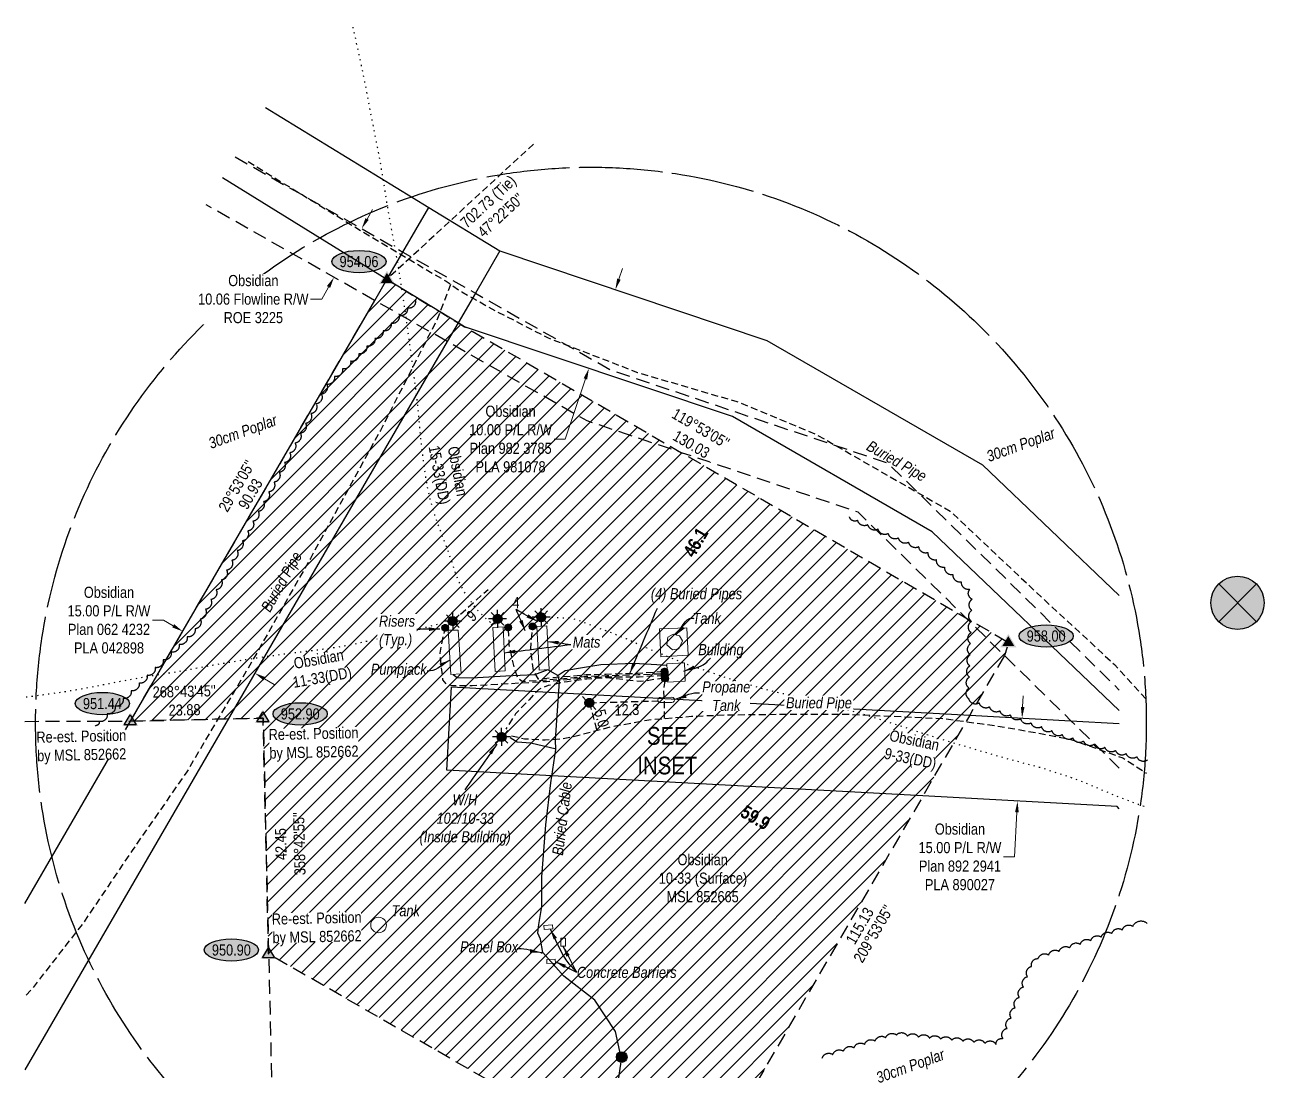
# Model space of a CAD drawing. Extents: x 605913 to 608337, y 5892047 to 5896223.
# Drawn here: x 605935 to 607050, y 5892806 to 5893747 of the extents above; entities that cross this region are included whole.
import ezdxf
from ezdxf.enums import TextEntityAlignment as Align

# ---------------------------------------------------------------- set-up
doc = ezdxf.new("R2010")
doc.units = 0
doc.header["$LTSCALE"] = 5
doc.header["$PDSIZE"] = 5
for name, pattern in [('0', [1, 1, 0]), ('foc-ACCESSROAD', [3.75, 2.5, -1.25]), ('foc-BUFFER', [16.75, 15, -1.75]), ('foc-DOT', [1, 0.2, -0.8]), ('foc-TIELINE', [1.875, 1.25, -0.625]), ('POWERLINE5', [7.8, 2.4, -0.6, 0.6, -0.6, 0.6, -0.6, 2.4]), ('UG_PIPE', [1.875, 1.25, -0.625])]:
    doc.linetypes.add(name, pattern=pattern)
doc.layers.get('Defpoints').update_dxf_attribs({"color": 9})
for name, color, linetype in [('ABADATA-DRILL', 8, 'foc-DOT'), ('ABADATA-DRILL-T', 8, 'Continuous'), ('AS-CABLE', 224, 'foc-CABLE'), ('AS-PIPE-UG', 44, 'UG_PIPE'), ('AS-PIPE-UG-T', 44, 'Continuous'), ('AS-POWER', 104, 'foc-POWER'), ('AS-POWER-EXISTING', 72, 'POWERLINE5'), ('AS-SYMBOL', 7, 'Continuous'), ('AUX-BUFFER', 7, 'foc-BUFFER'), ('C-AR', 13, 'foc-ACCESSROAD'), ('C-RW', 13, 'Continuous'), ('C-WS', 13, 'foc-ACCESSROAD'), ('C-WS-S', 13, 'Continuous'), ('DETAIL-T', 7, 'Continuous'), ('L-BD', 7, 'Continuous'), ('L-MON', 1, 'Continuous'), ('L-TIE', 7, 'foc-TIELINE'), ('P-ELEVATION', 7, 'Continuous'), ('P-PROPOSED-EXISTING-H', 59, 'Continuous'), ('T-BUSH', 110, '0'), ('T-BUSH-T', 110, 'Continuous'), ('T-TIE', 201, 'foc-TIELINE')]:
    doc.layers.add(name, color=color, linetype=linetype)
for name, color, linetype, lineweight in [('AS-GENERAL', 48, 'Continuous', 18), ('C-AR-T', 13, 'Continuous', 9), ('C-RW-T', 13, 'Continuous', 9), ('T-TEXT', 48, 'Continuous', 18), ('T-TIE-T', 201, 'Continuous', 18)]:
    doc.layers.add(name, color=color, linetype=linetype, lineweight=lineweight)
doc.styles.add('80', font='ARIALN.TTF', dxfattribs={"height": 10})
doc.styles.add('80CG', font='ARIALN.TTF', dxfattribs={"height": 10})
doc.styles.add('80L', font='ARIALN.TTF', dxfattribs={"height": 10})
doc.styles.add('80LS', font='ARIALNI.TTF', dxfattribs={"height": 10})
doc.styles.add('BOLD', font='ARIALNB.TTF')
doc.styles.add('foc-LtypeFont', font='ARIALN.TTF', dxfattribs={"height": 7.35})
doc.linetypes.add('foc-CABLE', pattern='A,2,-1,["C",foc-LtypeFont,S=0.2,R=0,X=-0.625,Y=-0.75],-1.24,8', length=12.24)
doc.linetypes.add('foc-POWER', pattern='A,6,-1,["P",foc-LtypeFont,S=0.2,R=0,X=-0.625,Y=-0.75],-1.24,4', length=12.24)
doc.dimstyles.new('Compass 5 000', dxfattribs={"dimscale": 5, "dimtxt": 9, "dimasz": 2, "dimexe": 0.2, "dimexo": 0.0625, "dimgap": 0.5, "dimtad": 0, "dimtih": 1, "dimtoh": 1, "dimzin": 0, "dimdsep": 46, "dimtxsty": '80CG', "dimcen": 0.1, "dimse1": 1, "dimse2": 1, "dimclrd": 256, "dimclrt": 256, "dimaunit": 1, "dimadec": 4, "dimazin": 0, "dimtfac": 0.06, "dimtofl": 0, "dimtmove": 0, "dimatfit": 1, "dimfxl": 0.2, "dimtolj": 1, "dimtzin": 0, "dimlwd": -1, "dimarcsym": 0})

# ---------------------------------------------------------------- blocks, each defined once
blk = doc.blocks.new('POWERPOLE')
h = blk.add_hatch(color=255)
edge = h.paths.add_edge_path()
edge.add_arc((0, 0), 0.96, 0, 360)
at = {"linetype": 'Continuous'}
for p, q in [((0.679, -0.679), (-0.679, 0.679)), ((-0.679, -0.679), (0.679, 0.679))]:
    blk.add_line(p, q, dxfattribs=at)
blk.add_circle((0, 0), 0.96, dxfattribs=at)
blk = doc.blocks.new('*D73')
at = {"layer": 'C-AR-T', "transparency": 16777216}
for p, q in [((606243, 5893572.4), (606247.9, 5893581.1)), ((606208.3, 5893511.2), (606202.1, 5893500.3)), ((606202.1, 5893500.3), (606192.1, 5893500.3))]:
    blk.add_line(p, q, dxfattribs=at)
for points in [[(606241.5, 5893573.2), (606244.4, 5893571.6), (606238.1, 5893563.7)], [(606206.8, 5893512.1), (606209.7, 5893510.4), (606213.2, 5893519.9)]]:
    blk.add_solid(points, dxfattribs=at)
at = {"layer": 'Defpoints', "color": 0, "transparency": 16777216}
for p in [(606213.4, 5893577.7), (606188.6, 5893533.9), (606213.2, 5893519.9)]:
    blk.add_point(p, dxfattribs=at)
at = {"layer": 'C-AR-T', "transparency": 16777216, "insert": (606140.6, 5893500.3), "char_height": 10, "attachment_point": 5, "style": '80CG', "bg_fill": 3, "box_fill_scale": 1.1, "bg_fill_color": 256, "bg_fill_true_color": 13158600, "bg_fill_transparency": 0}
blk.add_mtext('\\A1;Obsidian\\P10.06 Flowline R/W\\PROE 3225', dxfattribs=at)
blk = doc.blocks.new('*D70')
at = {"layer": 'C-RW-T', "transparency": 16777216}
for p, q in [((606059.8, 5893211.5), (606049.8, 5893211.5)), ((606068.5, 5893206.4), (606059.8, 5893211.5)), ((606150.6, 5893158.8), (606159.3, 5893153.7))]:
    blk.add_line(p, q, dxfattribs=at)
for points in [[(606069.3, 5893207.9), (606067.6, 5893205), (606077.1, 5893201.4)], [(606151.5, 5893160.2), (606149.8, 5893157.3), (606142, 5893163.8)]]:
    blk.add_solid(points, dxfattribs=at)
at = {"layer": 'Defpoints', "color": 0, "transparency": 16777216}
for p in [(606077.1, 5893201.4), (606072.2, 5893192.9), (606137, 5893155.3)]:
    blk.add_point(p, dxfattribs=at)
at = {"layer": 'C-RW-T', "transparency": 16777216, "insert": (606010.7, 5893211.5), "char_height": 10, "attachment_point": 5, "style": '80CG'}
blk.add_mtext('\\A1;Obsidian\\P15.00 P/L R/W\\PPlan 062 4232\\PPLA 042898', dxfattribs=at)
blk = doc.blocks.new('*D74')
at = {"layer": 'C-RW-T', "transparency": 16777216}
for p, q in [((606469.6, 5893518.3), (606472.8, 5893527.8)), ((606439.4, 5893428.5), (606421.2, 5893374.4)), ((606421.2, 5893374.4), (606411.2, 5893374.4))]:
    blk.add_line(p, q, dxfattribs=at)
for points in [[(606468, 5893518.8), (606471.2, 5893517.8), (606466.4, 5893508.8)], [(606437.8, 5893429.1), (606441, 5893428), (606442.6, 5893438)]]:
    blk.add_solid(points, dxfattribs=at)
at = {"layer": 'Defpoints', "color": 0, "transparency": 16777216}
for p in [(606466.4, 5893508.8), (606502.5, 5893496.7), (606478.6, 5893425.9)]:
    blk.add_point(p, dxfattribs=at)
at = {"layer": 'C-RW-T', "transparency": 16777216, "insert": (606372.1, 5893374.4), "char_height": 10, "attachment_point": 5, "style": '80CG'}
blk.add_mtext('\\A1;Obsidian\\P10.00 P/L R/W\\PPlan 982 3785\\PPLA 981078', dxfattribs=at)
blk = doc.blocks.new('*D75')
at = {"layer": 'C-RW-T', "transparency": 16777216}
for p, q in [((606832.9, 5893133.4), (606833.5, 5893143.4)), ((606827.7, 5893038.7), (606825.6, 5892998.5)), ((606825.6, 5892998.5), (606815.6, 5892998.5))]:
    blk.add_line(p, q, dxfattribs=at)
for points in [[(606831.3, 5893133.5), (606834.6, 5893133.3), (606832.4, 5893123.4)], [(606826.1, 5893038.8), (606829.4, 5893038.6), (606828.3, 5893048.7)]]:
    blk.add_solid(points, dxfattribs=at)
at = {"layer": 'Defpoints', "color": 0, "transparency": 16777216}
for p in [(606817.8, 5893124.2), (606813.7, 5893049.5), (606828.3, 5893048.7)]:
    blk.add_point(p, dxfattribs=at)
at = {"layer": 'C-RW-T', "transparency": 16777216, "insert": (606776.5, 5892998.5), "char_height": 10, "attachment_point": 5, "style": '80CG'}
blk.add_mtext('\\A1;Obsidian\\P15.00 P/L R/W\\PPlan 892 2941\\PPLA 890027', dxfattribs=at)
blk = doc.blocks.new('RISER')
h = blk.add_hatch(color=255)
h.dxf.hatch_style = 1
edge = h.paths.add_edge_path()
edge.add_arc((0, 0), 0.7, 0, 360)
blk.add_hatch(color=48).paths.add_polyline_path([(0.58, -0.15), (-0.58, -0.15, 0.774597)])
at = {"color": 48}
blk.add_line((-0.58, -0.15), (0.58, -0.15), dxfattribs=at)
blk.add_circle((0, 0), 0.6, dxfattribs=at)
blk = doc.blocks.new('GAS')
h = blk.add_hatch(color=255)
h.dxf.hatch_style = 1
edge = h.paths.add_edge_path()
edge.add_arc((0, 0), 0.9, 0, 360)
for p, q in [((-0.81, 0), (-1.62, 0)), ((-0.57, 0.57), (-1.14, 1.14)), ((0, 0.81), (0, 1.62)), ((0.57, 0.57), (1.14, 1.14)), ((1.62, 0), (0.81, 0)), ((-0.57, -0.57), (-1.14, -1.14)), ((0, -0.81), (0, -1.62)), ((1.14, -1.14), (0.57, -0.57))]:
    blk.add_line(p, q)
blk.add_circle((0, 0), 0.8)
blk = doc.blocks.new('TRIA')
blk.add_hatch(color=255).paths.add_polyline_path([(-0.04, 1.52), (-1.47, -0.87), (1.39, -0.87)])
blk = doc.blocks.new('TRIAA')
blk.add_blockref('TRIA', (0, 0))
blk = doc.blocks.new('TRIB')
at = {"color": 1}
blk.add_lwpolyline([(-1.12, -0.67), (-0.04, 1.13), (1.04, -0.67)], close=True, dxfattribs=at)
blk = doc.blocks.new('TRIBB')
blk.add_blockref('TRIB', (0, 0))
blk = doc.blocks.new('TRICC')
for name in ['TRIAA', 'TRIBB']:
    blk.add_blockref(name, (0, 0))
blk = doc.blocks.new('plspike')
blk.add_blockref('TRICC', (0, 0))
blk = doc.blocks.new('STRIA')
blk.add_hatch(color=255).paths.add_polyline_path([(-0.04, 1.52), (-1.47, -0.87), (1.39, -0.87)])
blk = doc.blocks.new('STRIAA')
blk.add_blockref('STRIA', (0, 0))
blk = doc.blocks.new('STRIB')
at = {"color": 1}
blk.add_solid([(-1.12, -0.67), (-0.04, 1.13), (1.04, -0.67)], dxfattribs=at)
blk = doc.blocks.new('STRIBB')
blk.add_blockref('STRIB', (0, 0))
blk = doc.blocks.new('STRICC')
for name in ['STRIAA', 'STRIBB']:
    blk.add_blockref(name, (0, 0))
blk = doc.blocks.new('fdspike')
blk.add_blockref('STRICC', (0, 0))
blk = doc.blocks.new('we')
at = {"layer": 'P-ELEVATION'}
h = blk.add_hatch(color=111, dxfattribs=at)
h.dxf.hatch_style = 1
edge = h.paths.add_edge_path()
edge.add_ellipse((0, 0), major_axis=(-24.4, 0), ratio=0.410256, start_angle=0, end_angle=360)
at = {"layer": 'P-ELEVATION', "color": 7, "flags": 128}
blk.add_lwpolyline([(0, 0, 12.5, 0, 0), (-12.4, -6.4, 0, 0, 0)], format="xyseb", dxfattribs=at)
at = {"layer": 'P-ELEVATION', "color": 7}
blk.add_ellipse((0, 0), major_axis=(-24.4, 0), ratio=0.410256, dxfattribs=at)
at = {"layer": 'P-ELEVATION', "style": '80'}
blk.add_attdef('ELEVATION', text='', height=10, dxfattribs=at).set_placement((0, 0), align=Align.MIDDLE_CENTER)
blk = doc.blocks.new('WC')
at = {"layer": 'L-MON'}
h = blk.add_hatch(color=255, dxfattribs=at)
h.dxf.hatch_style = 1
edge = h.paths.add_edge_path()
edge.add_arc((0, 0), 0.9, 0, 360)
at = {"layer": 'L-MON', "color": 240, "flags": 128}
for points in [[(-0.62, 0.5), (-1.23, 1.12)], [(0.52, 0.61), (1.13, 1.21)], [(-1.18, -1.18), (-0.56, -0.57)], [(1.16, -1.18), (0.56, -0.57)]]:
    blk.add_lwpolyline(points, dxfattribs=at)
at = {"layer": 'L-MON', "color": 240}
for radius in [0.8, 0.373]:
    blk.add_circle((0, 0), radius, dxfattribs=at)

msp = doc.modelspace()

# ---------------------------------------------------------------- hatches: boundary and pattern name
at = {"layer": 'P-PROPOSED-EXISTING-H'}
h = msp.add_hatch(dxfattribs=at)
h.set_pattern_fill('ANSI31', color=256, scale=3.5, style=0)
h.set_pattern_definition([(45, (-1714.735, 3159.097), (-7.857724106, 7.857724106), [])])
h.paths.add_polyline_path([(606435.642, 5892749.403), (606533.677, 5892692.498), (606743.102, 5893053.32), (606785.275, 5893125.979), (606816.47, 5893179.723), (606822.474, 5893190.07), (606781.795, 5893213.679), (606526.029, 5893362.138), (606330.636, 5893475.531), (606324.871, 5893478.9), (606260.859, 5893518.014), (606249.905, 5893499.132), (606030.102, 5893120.663), (606149.397, 5893123.348), (606154.337, 5892911.193)])

# ---------------------------------------------------------------- linework, layer by layer
at = {"layer": 'ABADATA-DRILL', "flags": 128}
for points in [[(606361.131, 5893212.307), (606361.131, 5893212.307), (606360.61, 5893210.995), (606360.235, 5893209.886), (606359.899, 5893209.228), (606359.656, 5893208.923), (606358.72, 5893208.302), (606357.325, 5893208.021), (606355.515, 5893208.48), (606353.433, 5893209.884), (606350.984, 5893212.03), (606348.075, 5893214.665), (606344.802, 5893217.893), (606341.313, 5893221.816), (606337.506, 5893226.582), (606333.529, 5893232.194), (606329.482, 5893238.705), (606325.768, 5893245.975), (606322.696, 5893253.658), (606320.122, 5893261.402), (606317.443, 5893269.394), (606314.354, 5893277.777), (606311.055, 5893286.655), (606307.441, 5893296.177), (606303.866, 5893306.199), (606300.679, 5893316.731), (606297.979, 5893327.873), (606295.973, 5893339.331), (606294.26, 5893351.046), (606292.684, 5893363.363), (606291.196, 5893376.233), (606289.999, 5893389.46), (606288.745, 5893403.035), (606287.193, 5893416.554), (606285.389, 5893430.117), (606281.668, 5893457.841), (606279.748, 5893472.101), (606277.728, 5893486.41), (606273.488, 5893514.922), (606271.447, 5893527.929), (606266.552, 5893554.477), (606261.684, 5893582.024), (606257.307, 5893609.984), (606252.457, 5893636.782), (606247.164, 5893663.22), (606242.285, 5893689.067), (606237.22, 5893714.26), (606231.606, 5893739.391), (606229.87, 5893747.135)], [(606320.106, 5893210.157), (606320.106, 5893210.157), (606319.945, 5893210.654), (606319.688, 5893210.998), (606319.435, 5893211.093), (606319.184, 5893211.137), (606318.188, 5893210.965), (606316.446, 5893210.575), (606313.811, 5893209.866), (606310.382, 5893208.89), (606306.359, 5893207.649), (606301.687, 5893206.344), (606296.614, 5893205.081), (606291.095, 5893203.657), (606285.079, 5893202.022), (606278.369, 5893200.171), (606271.058, 5893198.357), (606263.046, 5893196.578), (606254.632, 5893194.889), (606245.871, 5893193.042), (606236.813, 5893191.039), (606227.158, 5893188.923), (606216.498, 5893187.034), (606205.03, 5893185.477), (606192.962, 5893183.907), (606180.593, 5893182.379), (606167.825, 5893180.793), (606154.613, 5893178.948), (606141.153, 5893176.996), (606127.448, 5893174.838), (606113.448, 5893172.475), (606098.902, 5893169.899), (606084.26, 5893167.12), (606069.165, 5893164.482), (606053.667, 5893161.985), (606037.374, 5893159.27), (606020.788, 5893156.248), (606003.409, 5893152.858), (605985.732, 5893149.412), (605967.343, 5893146.45), (605948.847, 5893143.835), (605934.931, 5893141.911)], [(606399.107, 5893213.958), (606399.107, 5893213.958), (606400.05, 5893214.279), (606400.797, 5893214.446), (606401.446, 5893214.461), (606401.896, 5893214.471), (606403.746, 5893214.512), (606406.297, 5893214.469), (606409.904, 5893214.2), (606414.413, 5893213.851), (606419.468, 5893213.713), (606424.874, 5893213.485), (606430.398, 5893212.458), (606436.094, 5893210.485), (606442.101, 5893208.019), (606447.954, 5893205.699), (606453.905, 5893203.482), (606460.76, 5893201.084), (606476.001, 5893194.974), (606501.713, 5893183.546), (606531.738, 5893171.616), (606565.909, 5893159.877), (606601.204, 5893149.314), (606633.431, 5893141.783), (606666.416, 5893133.869), (606702.57, 5893122.925), (606739.848, 5893110.906), (606777.421, 5893099.144), (606815.079, 5893088.033), (606850.046, 5893078.714), (606882.947, 5893067.847), (606917.331, 5893053.313), (606944.521, 5893043.136)]]:
    msp.add_lwpolyline(points, dxfattribs=at)
at = {"layer": 'AS-CABLE', "flags": 128}
for points in [[(606414.882, 5893161.958), (606421.082, 5893166.273), (606431.317, 5893168.123), (606453.332, 5893171.623), (606482.957, 5893172.943), (606503.677, 5893171.613), (606512.232, 5893170.968)], [(606398.962, 5892924.643), (606396.497, 5892929.803), (606397.477, 5892937.553), (606400.222, 5892953.918), (606400.122, 5892980.443), (606403.682, 5893027.258), (606408.362, 5893065.273), (606412.977, 5893095.233), (606412.667, 5893103.973), (606416.172, 5893156.458), (606414.752, 5893161.823), (606405.527, 5893166.698), (606393.732, 5893162.398), (606367.712, 5893160.983), (606337.307, 5893159.198), (606323.902, 5893159.508), (606320.522, 5893162.248)], [(606413.022, 5893095.478), (606390.252, 5893100.753), (606378.077, 5893101.778), (606371.697, 5893105.613)], [(606401.262, 5892912.483), (606398.962, 5892924.643)], [(606471.462, 5892819.273), (606466.467, 5892841.548), (606448.042, 5892869.558), (606420.112, 5892891.233), (606401.262, 5892912.483)]]:
    msp.add_lwpolyline(points, dxfattribs=at)
at = {"layer": 'AS-GENERAL', "flags": 128}
for points in [[(606367.302, 5893165.798), (606358.087, 5893165.358), (606356.277, 5893204.933), (606365.297, 5893205.468)], [(606395.667, 5893205.848), (606404.582, 5893206.468), (606406.842, 5893167.078), (606397.722, 5893166.473)], [(606506.189, 5893203.732), (606530.733, 5893204.701), (606531.999, 5893180.109), (606507.213, 5893178.58)], [(606327.487, 5893163.318), (606318.447, 5893162.748), (606316.027, 5893202.473), (606324.982, 5893202.588)], [(606513.682, 5893196.143), (606512.692, 5893189.283), (606517.722, 5893184.773), (606523.522, 5893185.703), (606526.787, 5893192.923), (606524.162, 5893197.393), (606518.337, 5893198.928)], [(606512.822, 5893172.073), (606513.672, 5893155.813), (606529.352, 5893156.613), (606528.487, 5893173.043)]]:
    msp.add_lwpolyline(points, close=True, dxfattribs=at)
msp.add_lwpolyline([(606517.281, 5893142.15, -1.01432904), (606517.264, 5893137.358), (606506.723, 5893137.277, -0.95907293), (606507.031, 5893142.056)], format="xyb", close=True, dxfattribs=at)
at = {"layer": 'AS-GENERAL'}
for points in [[(606402.078, 5892936.941), (606409.813, 5892937.479), (606410.107, 5892933.949), (606402.242, 5892933.281)], [(606417.342, 5892925.431), (606421.499, 5892925.431), (606421.499, 5892918.348), (606417.342, 5892918.348)], [(606399.561, 5892912.654), (606400.394, 5892912.654), (606400.394, 5892912.012), (606399.561, 5892912.012)], [(606404.698, 5892906.155), (606412.115, 5892906.541), (606412.415, 5892902.984), (606404.753, 5892902.585)]]:
    msp.add_lwpolyline(points, close=True, dxfattribs=at)
msp.add_circle((606253.269, 5892937.245), 7.035, dxfattribs=at)
at = {"layer": 'AS-PIPE-UG', "flags": 128}
for points in [[(606135.936, 5893624.201), (606161.942, 5893608.053), (606238.872, 5893561.068), (606314.152, 5893516.403), (606318.062, 5893513.733), (606328.192, 5893506.838), (606358.122, 5893490.033), (606405.397, 5893465.693), (606486.402, 5893434.368), (606575.822, 5893408.163), (606646.802, 5893378.788), (606767.777, 5893309.528), (606856.482, 5893225.973), (606915.677, 5893171.473), (606944.521, 5893139.984)], [(606318.087, 5893513.538), (606306.347, 5893482.848), (606254.962, 5893382.058), (606191.932, 5893266.888), (606140.262, 5893175.933), (606080.762, 5893075.123), (606031.472, 5893004.143), (605987.692, 5892939.318), (605940.672, 5892878.843), (605934.931, 5892872.793)], [(606509.822, 5893165.178), (606486.242, 5893163.483), (606458.247, 5893162.658), (606440.007, 5893162.238), (606404.717, 5893159.058), (606397.312, 5893158.343), (606392.897, 5893165.433), (606390.237, 5893185.393), (606391.897, 5893204.788)], [(606510.212, 5893161.448), (606487.877, 5893160.353), (606458.452, 5893160.348), (606440.667, 5893159.623), (606404.807, 5893156.083), (606337.522, 5893152.383), (606319.907, 5893152.348), (606314.727, 5893153.338), (606311.187, 5893157.778), (606308.612, 5893181.918), (606313.092, 5893203.878)], [(606370.077, 5893203.278), (606370.602, 5893189.163), (606375.207, 5893168.488), (606378.387, 5893159.523), (606382.417, 5893156.478), (606404.562, 5893157.703), (606440.082, 5893161.068), (606458.797, 5893161.583), (606487.042, 5893162.568), (606509.687, 5893163.403)], [(606510.362, 5893159.393), (606489.032, 5893156.178), (606458.867, 5893159.623), (606440.687, 5893158.448), (606423.232, 5893156.168), (606406.072, 5893152.728), (606397.137, 5893148.968), (606388.692, 5893139.843), (606376.582, 5893127.293), (606367.692, 5893113.303)], [(606510.717, 5893122.953), (606510.757, 5893127.378), (606510.742, 5893133.413), (606509.922, 5893148.943), (606511.177, 5893157.263), (606511.177, 5893157.263)], [(606372.897, 5893107.538), (606384.567, 5893104.858), (606403.342, 5893103.783), (606417.997, 5893104.743), (606431.102, 5893107.423), (606462.957, 5893115.733), (606498.517, 5893122.178), (606510.572, 5893122.978), (606535.052, 5893125.063), (606568.297, 5893126.388), (606621.022, 5893126.873), (606677.397, 5893126.838), (606761.742, 5893122.928), (606796.782, 5893118.173), (606825.862, 5893113.873), (606876.377, 5893104.143), (606923.167, 5893087.513), (606944.521, 5893073.826)]]:
    msp.add_lwpolyline(points, dxfattribs=at)
at = {"layer": 'AS-POWER', "flags": 128}
msp.add_lwpolyline([(605962.987, 5892302.187), (605961.372, 5892361.798), (606450.612, 5892670.133), (606472.132, 5892818.478)], dxfattribs=at)
at = {"layer": 'C-AR', "flags": 128}
for points in [[(606124.315, 5893628.236), (606275.169, 5893542.663), (606340.405, 5893505.662), (606461.548, 5893436.947), (606711.779, 5893352.711), (606919.922, 5893148.636)], [(606919.922, 5893078.385), (606876.413, 5893121.003), (606816.47, 5893179.723), (606781.795, 5893213.679), (606684.8, 5893308.699), (606526.029, 5893362.138), (606440.917, 5893390.786), (606315.136, 5893462.132), (606249.905, 5893499.132), (606098.061, 5893585.268)]]:
    msp.add_lwpolyline(points, dxfattribs=at)
at = {"layer": 'C-RW'}
for points in [[(606151.49, 5893672.711), (606298.51, 5893582.879), (606362.521, 5893543.769), (606602.679, 5893463.018), (606796.92, 5893351.324), (606919.922, 5893233.839)], [(606919.922, 5893130.234), (606751.64, 5893290.972), (606571.736, 5893394.662), (606330.636, 5893475.531), (606324.871, 5893478.9), (606260.859, 5893518.014), (606112.769, 5893609.34)], [(605934.931, 5892956.456), (606030.102, 5893120.663), (606249.905, 5893499.132), (606260.859, 5893518.014), (606275.169, 5893542.663), (606298.51, 5893582.879), (606362.521, 5893543.769), (606340.405, 5893505.662), (606324.871, 5893478.9), (606315.136, 5893462.132), (606119.283, 5893124.678), (605934.931, 5892807.064)], [(606919.922, 5893041.629), (606917.893, 5893043.781), (606743.102, 5893053.32), (606314.83, 5893076.695), (606318.93, 5893151.421), (606785.275, 5893125.979), (606876.413, 5893121.003), (606919.922, 5893118.631)]]:
    msp.add_lwpolyline(points, dxfattribs=at)
at = {"layer": 'C-WS', "flags": 128}
msp.add_lwpolyline([(606816.47, 5893179.723), (606785.275, 5893125.979), (606743.102, 5893053.32), (606533.677, 5892692.498), (606486.045, 5892662.928), (606052.004, 5892393.47), (606051.124, 5892431.988), (606049.35, 5892509.589), (606435.642, 5892749.403), (606154.337, 5892911.193), (606149.397, 5893123.348), (606030.102, 5893120.663), (606249.905, 5893499.132), (606260.859, 5893518.014), (606324.871, 5893478.9), (606330.636, 5893475.531), (606526.029, 5893362.138), (606781.795, 5893213.679), (606820.222, 5893191.518), (606816.47, 5893179.723)], close=True, dxfattribs=at)
msp.add_lwpolyline([(605934.931, 5893120.465), (606030.102, 5893120.663), (606149.397, 5893123.348), (606154.337, 5892911.193), (606161.846, 5892591.834), (606047.528, 5892589.217), (606049.348, 5892509.589), (606051.124, 5892431.988), (606052.002, 5892393.47), (606052.721, 5892362.049), (606054.023, 5892305.095)], dxfattribs=at)
at = {"layer": 'L-TIE'}
msp.add_line((606392.764, 5893639.848), (606261.014, 5893518.28), dxfattribs=at)
at = {"layer": 'T-BUSH', "flags": 128}
for points in [[(606286.53, 5893499.135, -0.52056705), (606279.235, 5893492.301, -0.52056705), (606271.941, 5893485.467, -0.52056705), (606264.646, 5893478.632, -0.52056705), (606257.352, 5893471.798, -0.52056705), (606250.057, 5893464.963, -0.52056705), (606242.763, 5893458.129, -0.52056705), (606235.468, 5893451.294, -0.52056705), (606228.174, 5893444.46, -0.52056705), (606220.879, 5893437.626, -0.52056705), (606213.585, 5893430.791, -0.52056705), (606206.609, 5893423.712, -0.52056705), (606201.87, 5893414.91, -0.52056705), (606197.132, 5893406.108, -0.52056705), (606192.394, 5893397.307, -0.52056705), (606187.656, 5893388.505, -0.52056705), (606182.918, 5893379.703, -0.52056705), (606178.18, 5893370.902, -0.52056705), (606173.442, 5893362.1, -0.52056705), (606168.704, 5893353.298, -0.52056705), (606163.966, 5893344.497, -0.52056705), (606159.228, 5893335.695, -0.52056705), (606154.49, 5893326.893, -0.52056705), (606149.752, 5893318.092, -0.52056705), (606145.014, 5893309.29, -0.52056705), (606140.276, 5893300.488, -0.52056705), (606135.537, 5893291.687, -0.52056705), (606130.799, 5893282.885, -0.52056705), (606126.061, 5893274.083, -0.52056705), (606121.323, 5893265.282, -0.52056705), (606116.585, 5893256.48, -0.52056705), (606111.847, 5893247.678, -0.52056705), (606107.109, 5893238.877, -0.52056705), (606102.371, 5893230.075, -0.52056705), (606097.633, 5893221.273, -0.52056705), (606092.895, 5893212.472, -0.52056705), (606088.157, 5893203.67, -0.52056705), (606081.127, 5893196.607, -0.52056705), (606073.928, 5893189.671, -0.52056705), (606066.73, 5893182.736, -0.52056705), (606059.531, 5893175.801, -0.52056705), (606052.332, 5893168.865, -0.52056705), (606045.134, 5893161.93, -0.52056705), (606037.935, 5893154.994, -0.52056705), (606030.737, 5893148.059, -0.52056705), (606023.538, 5893141.124, -0.52056705), (606016.34, 5893134.188, -0.52056705), (606009.141, 5893127.253, -0.52056705), (606001.943, 5893120.317, -0.52056705), (605998.116, 5893116.63, -0.52056705)], [(606945.367, 5893085.797, -0.52056705), (606935.773, 5893088.616, -0.52056705), (606926.178, 5893091.435, -0.52056705), (606916.584, 5893094.254, -0.52056705), (606906.989, 5893097.073, -0.52056705), (606897.395, 5893099.892, -0.52056705), (606887.8, 5893102.711, -0.52056705), (606878.206, 5893105.53, -0.52056705), (606868.641, 5893108.436, -0.52056705), (606859.303, 5893112.013, -0.52056705), (606849.964, 5893115.591, -0.52056705), (606840.626, 5893119.168, -0.52056705), (606831.288, 5893122.745, -0.52056705), (606821.95, 5893126.322, -0.52056705), (606812.611, 5893129.9, -0.52056705), (606803.273, 5893133.477, -0.52056705), (606793.935, 5893137.054, -0.52056705), (606784.596, 5893140.631, -0.52056705), (606784.624, 5893150.4, -0.52056705), (606784.992, 5893160.393, -0.52056705), (606785.36, 5893170.386, -0.52056705), (606785.728, 5893180.38, -0.52056705), (606786.096, 5893190.373, -0.52056705), (606786.463, 5893200.366, -0.52056705), (606786.831, 5893210.359, -0.52056705), (606787.199, 5893220.352, -0.52056705), (606787.567, 5893230.346, -0.52056705), (606785.43, 5893239.263, -0.52056705), (606777.93, 5893245.878, -0.52056705), (606770.431, 5893252.493, -0.52056705), (606762.931, 5893259.107, -0.52056705), (606755.431, 5893265.722, -0.52056705), (606747.931, 5893272.337, -0.52056705), (606739.585, 5893277.616, -0.52056705), (606730.401, 5893281.572, -0.52056705), (606721.217, 5893285.528, -0.52056705), (606712.033, 5893289.484, -0.52056705), (606702.848, 5893293.439, -0.52056705), (606693.664, 5893297.395, -0.52056705), (606684.48, 5893301.351, -0.52056705), (606677.139, 5893304.513, -0.52056705)], [(606652.577, 5892817.591, -0.52056705), (606662.101, 5892820.641, -0.52056705), (606671.624, 5892823.691, -0.52056705), (606681.148, 5892826.741, -0.52056705), (606690.671, 5892829.791, -0.52056705), (606700.195, 5892832.841, -0.52056705), (606709.718, 5892835.892, -0.52056705), (606719.317, 5892838.252, -0.52056705), (606729.273, 5892837.319, -0.52056705), (606739.23, 5892836.387, -0.52056705), (606749.186, 5892835.454, -0.52056705), (606759.142, 5892834.521, -0.52056705), (606769.099, 5892833.588, -0.52056705), (606779.055, 5892832.656, -0.52056705), (606789.012, 5892831.723, -0.52056705), (606798.968, 5892830.79, -0.52056705), (606808.924, 5892829.857, -0.52056705), (606815.17, 5892834.974, -0.52056705), (606818.852, 5892844.272, -0.52056705), (606822.534, 5892853.569, -0.52056705), (606826.216, 5892862.867, -0.52056705), (606829.897, 5892872.164, -0.52056705), (606833.579, 5892881.462, -0.52056705), (606837.261, 5892890.759, -0.52056705), (606840.943, 5892900.057, -0.52056705), (606846.876, 5892906.992, -0.52056705), (606856.34, 5892910.219, -0.52056705), (606865.805, 5892913.447, -0.52056705), (606875.27, 5892916.675, -0.52056705), (606884.735, 5892919.903, -0.52056705), (606894.2, 5892923.13, -0.52056705), (606903.664, 5892926.358, -0.52056705), (606913.129, 5892929.586, -0.52056705), (606922.594, 5892932.813, -0.52056705), (606932.065, 5892936.019, -0.52056705), (606945.11, 5892938.631, -0.52056705)]]:
    msp.add_lwpolyline(points, format="xyb", dxfattribs=at)
at = {"layer": 'T-TIE'}
for p, q in [((606320.042, 5893210.688), (606352.049, 5893239.221)), ((606443.055, 5893137.137), (606504.699, 5893138.915))]:
    msp.add_line(p, q, dxfattribs=at)
at = {"layer": 'T-TIE', "flags": 128}
msp.add_lwpolyline([(606443.055, 5893137.137), (606449.551, 5893112.236)], dxfattribs=at)

# ---------------------------------------------------------------- block references
at = {"color": 2}
for p, values in [((606854.085, 5893197.244), {'ELEVATION': '958.00'}), ((606004.776, 5893136.472), {'ELEVATION': '951.44'}), ((606182.791, 5893127.174), {'ELEVATION': '952.90'}), ((606120.843, 5892914.768), {'ELEVATION': '950.90'})]:
    msp.add_blockref('we', p, dxfattribs=at).add_auto_attribs(values)
at = {"layer": 'AS-POWER-EXISTING'}
for p, xscale, yscale, zscale in [((607026.301, 5893227.083), 25.00000000000001, 25.00000000000001, 25.00000000000001), ((606472.132, 5892818.478), 4.99796935, 4.99796935, 4.99796935)]:
    msp.add_blockref('POWERPOLE', p, dxfattribs=dict(at, xscale=xscale, yscale=yscale, zscale=zscale))
at = {"layer": 'AS-SYMBOL', "xscale": 4.99796935, "yscale": 4.99796935, "zscale": 4.99796935}
for p in [(606313.292, 5893204.608), (606370.017, 5893204.938), (606391.922, 5893205.893), (606510.682, 5893165.253), (606510.757, 5893163.198), (606510.767, 5893161.378), (606511.072, 5893159.083)]:
    msp.add_blockref('RISER', p, dxfattribs=at)
at = {"layer": 'C-WS-S', "xscale": 5, "yscale": 5, "zscale": 5}
for p in [(606320.042, 5893210.688), (606360.397, 5893212.693), (606399.687, 5893214.063), (606364.012, 5893106.421)]:
    msp.add_blockref('GAS', p, dxfattribs=at)
at = {"layer": 'L-MON', "xscale": 5, "yscale": 5, "zscale": 5}
for name, p in [('fdspike', (606261.014, 5893518.28)), ('fdspike', (606820.222, 5893191.518)), ('WC', (606443.055, 5893137.137)), ('plspike', (606030.102, 5893120.663)), ('plspike', (606149.397, 5893123.348)), ('plspike', (606154.337, 5892911.193))]:
    msp.add_blockref(name, p, dxfattribs=at)

# ---------------------------------------------------------------- texts
at = {"layer": 'ABADATA-DRILL-T', "style": '80L'}
for s, p in [('15-33(DD)', (606298.247, 5893367.496)), ('Obsidian', (606315.509, 5893366.822))]:
    msp.add_text(s, height=10, rotation=280.690323, dxfattribs=at).set_placement(p)
at = {"layer": 'AS-CABLE', "insert": (606408.812, 5892996.308), "char_height": 9.99594, "attachment_point": 1, "rotation": 82.981671, "style": '80L'}
msp.add_mtext_dynamic_manual_height_columns('\\pi4.3472;{\\fArial Narrow|b0|i1|c0|p34;Buried Cable}', width=74.10438, gutter_width=50, heights=[0], dxfattribs=at)
at = {"layer": 'AS-GENERAL', "char_height": 9.99594, "attachment_point": 5, "style": '80CG'}
for s, insert, width in [('\\A1;{\\fArial Narrow|b0|i1|c0|p34;Tank}', (606548.62, 5893213.003), 25.51937), ('\\A1;{\\fArial Narrow|b0|i1|c0|p34;Tank}', (606277.752, 5892950.005), 25.51937), ('\\A1;{\\fArial Narrow|b0|i1|c0|p34;Panel Box}', (606352.765, 5892917.496), 52.22067), ('\\A1;{\\fArial Narrow|b0|i1|c0|p34;Concrete Barriers}', (606476.64, 5892894.549), 89.38156)]:
    msp.add_mtext(s, dxfattribs=dict(at, insert=insert, width=width))
at = {"layer": 'AS-PIPE-UG-T', "char_height": 9.99594, "attachment_point": 1, "style": '80L'}
for s, width, insert, rotation in [('{\\fArial Narrow|b0|i1|c0|p34;Buried Pipe}', 59.03588, (606696.436, 5893373.775), 330.208216), ('{\\fArial Narrow|b0|i1|c0|p34;Buried Pipe}', 59.03588, (606146.929, 5893222.848), 60.399824), ('{\\fArial Narrow|b0|i1|c0|p34;(4) Buried Pipes}', 82.20778, (606498.356, 5893240.312), 359.964428)]:
    msp.add_mtext_dynamic_manual_height_columns(s, width=width, gutter_width=50, heights=[0], dxfattribs=dict(at, insert=insert, rotation=rotation))
at = {"layer": 'C-AR-T', "insert": (606504.782, 5893001.042), "char_height": 9.99594, "attachment_point": 1, "style": '80L'}
msp.add_mtext_dynamic_manual_height_columns('\\pi17.59;Obsidian\\P\\pi0.67969;10-33 (Surface)\\P\\pi7.6925;MSL 852665', width=78.99495, gutter_width=50, heights=[0], dxfattribs=at)
at = {"layer": 'DETAIL-T', "color": 3, "insert": (606513.144, 5893093.985), "char_height": 15.9935, "width": 53.7698, "attachment_point": 5, "style": '80CG'}
msp.add_mtext('SEE\\PINSET', dxfattribs=at)
at = {"layer": 'L-BD', "style": '80L'}
for s, height, rotation, p in [("29°53'05''", 9.9959, 59.8694, (606125.599, 5893332.259)), ('90.93', 9.9959, 59.8694, (606137.919, 5893325.108)), ('115.13', 9.9959, 59.8686, (606686.289, 5892936.517)), ("209°53'05''", 9.99594, 59.8686, (606698.608, 5892929.367))]:
    msp.add_text(s, height=height, rotation=rotation, dxfattribs=at).set_placement(p, align=Align.MIDDLE)
at = {"layer": 'L-BD', "color": 3, "style": 'BOLD'}
for s, rotation, p in [('46.1', 59.867104, (606538.618, 5893281.511)), ('59.9', 329.868683, (606592.528, 5893033.887))]:
    msp.add_text(s, height=11.9855, rotation=rotation, dxfattribs=at).set_placement(p, align=Align.MIDDLE)
at = {"layer": 'L-BD', "style": '80L'}
for s, height, p in [("268°43'45''", 9.99594, (606050.134, 5893141.799)), ('23.88', 9.9959, (606064.535, 5893125.423))]:
    msp.add_text(s, height=height, rotation=1.3101, dxfattribs=at).set_placement(p)
at = {"layer": 'L-BD', "char_height": 9.99594, "attachment_point": 2, "style": '80L'}
for s, insert, width, rotation in [("702.73 (Tie)\\P47°22'50''", (606348.529, 5893591.81), 64.33034, 42.6982), ("42.45 358°42'55''", (606160.331, 5893009.923), 26.24326, 91.3094)]:
    msp.add_mtext(s, dxfattribs=dict(at, insert=insert, width=width, rotation=rotation))
at = {"layer": 'T-BUSH-T', "style": '80LS'}
for p in [(606131.066, 5893381.187), (606831.188, 5893369.439), (606731.834, 5892810.434)]:
    msp.add_text('30cm Poplar', height=10, rotation=20, dxfattribs=at).set_placement(p, align=Align.MIDDLE_CENTER)
at = {"layer": 'T-TEXT', "char_height": 9.99594, "attachment_point": 1, "style": '80L'}
for s, width, insert in [('{\\fArial Narrow|b0|i1|c0|p34;Building}', 40.82988, (606540.99, 5893189.989)), ('{\\fArial Narrow|b0|i1|c0|p34;Pumpjack}', 51.00723, (606246.384, 5893172.372)), ('\\pi30.966;{\\fArial Narrow|b0|i1|c0|p34;W/H\\P\\pi16.616;102/10-33\\P\\pi1.3223;(Inside Building) }', 83.12359, (606288.867, 5893054.927))]:
    msp.add_mtext_dynamic_manual_height_columns(s, width=width, gutter_width=50, heights=[0], dxfattribs=dict(at, insert=insert))
at = {"layer": 'T-TIE', "insert": (606373.765, 5893232.223), "char_height": 9.996, "attachment_point": 1, "style": '80L'}
msp.add_mtext_dynamic_manual_height_columns('4', width=5.92297, gutter_width=50, heights=[0], dxfattribs=at)
at = {"layer": 'T-TIE', "attachment_point": 1, "style": '80L'}
for s, width, insert, char_height, rotation in [('9', 5.92297, (606331.341, 5893217.068), 9.996, 40.912335), ('5.0', 15.45525, (606457.026, 5893132.186), 9.9959, 284.620874), ('12.3', 15.45525, (606465.515, 5893135.591), 9.9959, 1.652491)]:
    msp.add_mtext_dynamic_manual_height_columns(s, width=width, gutter_width=50, heights=[0], dxfattribs=dict(at, insert=insert, char_height=char_height, rotation=rotation))

# ---------------------------------------------------------------- dimensions: what is measured, and where the dimension line sits
at = {"layer": 'C-RW-T'}
for base, p1, p2, angle, text, picture, middle in [((606466.425, 5893508.832), (606478.644, 5893425.887), (606502.459, 5893496.716), 71.415442, 'Obsidian\\P10.00 P/L R/W\\PPlan 982 3785\\PPLA 981078', '*D74', (606372.149, 5893374.433)), ((606077.115, 5893201.426), (606137.029, 5893155.255), (606072.167, 5893192.901), 149.868878, 'Obsidian\\P15.00 P/L R/W\\PPlan 062 4232\\PPLA 042898', '*D70', (606010.732, 5893211.466))]:
    dim = msp.add_linear_dim(base=base, p1=p1, p2=p2, angle=angle, text=text, dimstyle='Compass 5 000', override={"dimclrd": 256, "dimclrt": 256}, dxfattribs=at)
    dim.commit()
    dim.dimension.update_dxf_attribs({"geometry": picture, "text_midpoint": middle, "dimtype": 161})

# ---------------------------------------------------------------- leaders
at = {"layer": 'AS-GENERAL', "path_type": 1}
for points in [[(606520.673, 5893198.053), (606535.648, 5893213.27), (606536.896, 5893213.145)], [(606407.605, 5892933.737), (606424.573, 5892902.403), (606431.555, 5892894.709)], [(606399.561, 5892912.249), (606378.887, 5892915.942), (606377.929, 5892915.942)], [(606419.202, 5892918.348), (606431.555, 5892894.709)], [(606412.291, 5892904.451), (606431.555, 5892894.709)]]:
    msp.add_leader(points, dimstyle='Compass 5 000', override={"dimgap": 0.5, "dimtad": 0}, dxfattribs=at)
at = {"layer": 'AS-PIPE-UG-T', "path_type": 1}
msp.add_leader([(606479.233, 5893163.225), (606504.199, 5893222.315)], dimstyle='Compass 5 000', override={"dimgap": 0.5, "dimtad": 0}, dxfattribs=at)
at = {"layer": 'T-TEXT', "path_type": 1}
for points in [[(606308.547, 5893203.537), (606287.78, 5893203.173)], [(606366.479, 5893182.096), (606426.663, 5893189.647)], [(606405.392, 5893192.363), (606426.663, 5893189.647)], [(606317.663, 5893175.62), (606299.707, 5893165.807), (606297.112, 5893165.644)], [(606528.065, 5893165.663), (606547.374, 5893172.67), (606552.02, 5893177.434)]]:
    msp.add_leader(points, dimstyle='Compass 5 000', override={"dimgap": 0.5, "dimtad": 0}, dxfattribs=at)
at = {"layer": 'T-TEXT', "color": 2, "path_type": 1}
msp.add_leader([(606359.703, 5893099.891), (606331.032, 5893058.981)], dimstyle='Compass 5 000', override={"dimgap": 0.5, "dimtad": 0}, dxfattribs=at)
at = {"layer": 'T-TIE-T', "path_type": 1}
for points in [[(606385.376, 5893201.837), (606377.098, 5893220.964)], [(606396.029, 5893210.503), (606377.098, 5893220.964)]]:
    msp.add_leader(points, dimstyle='Compass 5 000', override={"dimgap": 0.5, "dimtad": 0}, dxfattribs=at)

# ---------------------------------------------------------------- next in the draw order: texts
at = {"layer": 'ABADATA-DRILL-T', "char_height": 10, "attachment_point": 1, "style": '80L', "bg_fill": 3, "box_fill_scale": 1, "bg_fill_color": 256, "bg_fill_transparency": 0}
for s, insert, rotation in [('\\pi0.33087;Obsidian\\P\\pi-3.5197;11-33(DD)', (606175.926, 5893177.399), 10.016826), ('\\pi0.33087;Obsidian\\P\\pi-0.71961;9-33(DD)', (606714.067, 5893112.996), 348.234926)]:
    msp.add_mtext_dynamic_manual_height_columns(s, width=44.49529, gutter_width=50, heights=[0], dxfattribs=dict(at, insert=insert, rotation=rotation))
at = {"layer": 'AS-GENERAL', "insert": (606566.183, 5893143.058), "char_height": 9.99594, "width": 42.89294, "attachment_point": 5, "style": '80CG', "bg_fill": 3, "box_fill_scale": 1, "bg_fill_color": 256, "bg_fill_transparency": 0}
msp.add_mtext('\\A1;{\\fArial Narrow|b0|i1|c0|p34;Propane Tank}', dxfattribs=at)
at = {"layer": 'AS-PIPE-UG-T', "insert": (606619.993, 5893142.184), "char_height": 9.99594, "attachment_point": 1, "rotation": 359.964428, "style": '80L', "bg_fill": 3, "box_fill_scale": 1.15, "bg_fill_color": 256, "bg_fill_true_color": 256, "bg_fill_transparency": 0}
msp.add_mtext_dynamic_manual_height_columns('{\\fArial Narrow|b0|i1|c0|p34;Buried Pipe}', width=59.03588, gutter_width=50, heights=[0], dxfattribs=at)

# ---------------------------------------------------------------- next in the draw order: linework, layer by layer
at = {"layer": 'AUX-BUFFER', "color": 251, "linetype": 'foc-BUFFER'}
msp.add_circle((606444.427, 5893119.198), 499.797, dxfattribs=at)

# ---------------------------------------------------------------- next in the draw order: dimensions: what is measured, and where the dimension line sits
at = {"layer": 'C-RW-T'}
dim = msp.add_linear_dim(base=(606828.292, 5893048.671), p1=(606817.812, 5893124.202), p2=(606813.733, 5893049.466), angle=266.876254, text='Obsidian\\P15.00 P/L R/W\\PPlan 892 2941\\PPLA 890027', dimstyle='Compass 5 000', override={"dimclrd": 256, "dimclrt": 256}, dxfattribs=at)
dim.commit()
dim.dimension.update_dxf_attribs({"geometry": '*D75', "text_midpoint": (606776.467, 5892998.48), "dimtype": 161})

# ---------------------------------------------------------------- next in the draw order: leaders
at = {"layer": 'AS-GENERAL', "path_type": 1}
msp.add_leader([(606520.457, 5893140.411), (606540.154, 5893146.223), (606542.217, 5893146.223)], dimstyle='Compass 5 000', override={"dimgap": 0.5, "dimtad": 0}, dxfattribs=at)

# ---------------------------------------------------------------- next in the draw order: texts
at = {"layer": 'L-BD', "insert": (606545.759, 5893388.423), "char_height": 9.99594, "width": 52.08161, "attachment_point": 2, "rotation": 329.7181, "style": '80L', "bg_fill": 3, "box_fill_scale": 1, "bg_fill_color": 256, "bg_fill_transparency": 0}
msp.add_mtext("119{\\fArial|b0|i0|c0|p34;°}53'05'' 130.03", dxfattribs=at)
at = {"layer": 'L-MON', "char_height": 9.99594, "width": 80.12884, "attachment_point": 2, "rotation": 1.299081, "style": '80LS', "bg_fill": 3, "box_fill_scale": 1, "bg_fill_color": 256, "bg_fill_transparency": 0}
for insert in [(606194.658, 5893114.457), (605985.658, 5893112.07), (606197.462, 5892948.434)]:
    msp.add_mtext('{\\fArial Narrow|b0|i0|c0|p34;Re-est. Position \\Pby MSL 852662}', dxfattribs=dict(at, insert=insert))
at = {"layer": 'T-TEXT', "char_height": 9.99594, "attachment_point": 1, "style": '80L', "bg_fill": 3, "box_fill_scale": 1.15, "bg_fill_color": 256, "bg_fill_true_color": 256, "bg_fill_transparency": 0}
for s, width, insert in [('{\\fArial Narrow|b0|i1|c0|p34;Risers\\P(Typ.)}', 32.52838, (606253.688, 5893215.648)), ('{\\fArial Narrow|b0|i1|c0|p34;Mats}', 24.89207, (606428.039, 5893196.783))]:
    msp.add_mtext_dynamic_manual_height_columns(s, width=width, gutter_width=50, heights=[0], dxfattribs=dict(at, insert=insert))

# ---------------------------------------------------------------- next in the draw order: dimensions: what is measured, and where the dimension line sits
at = {"layer": 'C-AR-T'}
dim = msp.add_linear_dim(base=(606213.219, 5893519.943), p1=(606213.387, 5893577.709), p2=(606188.554, 5893533.934), angle=240.435235, text='Obsidian\\P10.06 Flowline R/W\\PROE 3225', dimstyle='Compass 5 000', override={"dimtfill": 1}, dxfattribs=at)
dim.commit()
dim.dimension.update_dxf_attribs({"geometry": '*D73', "text_midpoint": (606140.579, 5893500.295), "dimtype": 161})

# ---------------------------------------------------------------- next in the draw order: block references
at = {"color": 2}
msp.add_blockref('we', (606235.701, 5893534.109), dxfattribs=at).add_auto_attribs({'ELEVATION': '954.06'})

doc.saveas('drawing.dxf')
